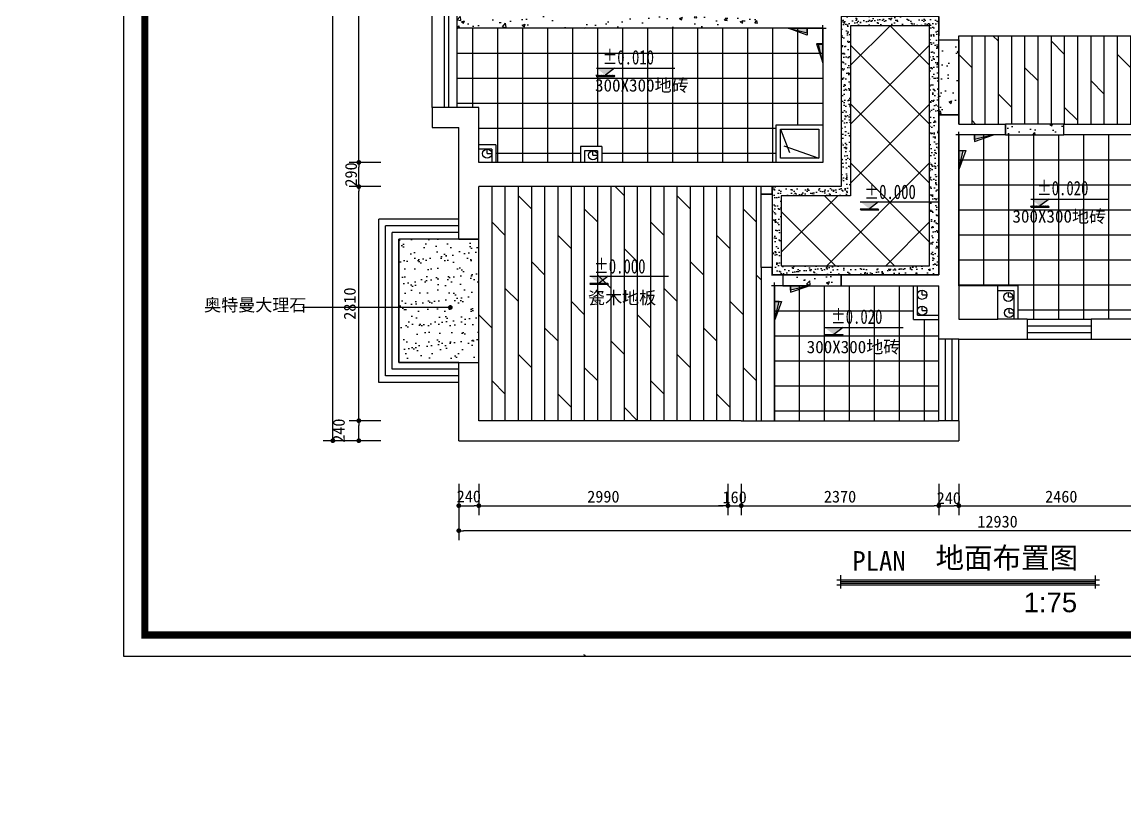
# Model space of a CAD drawing. Header units: millimetres. Extents: x -608935 to 90319, y -1318739 to -774154.
# Drawn here: x -94026 to -80791, y -819192 to -809676 of the extents above; entities that cross this region are included whole.
import ezdxf

# ---------------------------------------------------------------- set-up
doc = ezdxf.new("R2010")
doc.units = ezdxf.units.MM
doc.header["$PDMODE"] = 3
for name, color, linetype in [('2', 2, 'Continuous'), ('250', 250, 'Continuous'), ('5', 5, 'Continuous'), ('IFF_FURN', 30, 'Continuous'), ('layer 1', 7, 'Continuous'), ('xcvdg', 7, 'Continuous')]:
    doc.layers.add(name, color=color, linetype=linetype)
doc.styles.add('DIM', font='simplex.shx', dxfattribs={"width": 0.8, "bigfont": 'hztxt.shx'})
doc.styles.get("Standard").update_dxf_attribs({"font": 'simhei.ttf'})
doc.styles.add('STYLE1', font='')
doc.styles.add('平面', font='', dxfattribs={"width": 0.75, "height": 250})
doc.styles.get('STYLE1').set_extended_font_data('SimSun')
doc.styles.get('平面').set_extended_font_data('SimSun')
doc.dimstyles.new('1-50', dxfattribs={"dimscale": 50, "dimtxt": 4, "dimasz": 1, "dimexe": 1, "dimexo": 0.1, "dimgap": 0.5, "dimtad": 1, "dimdec": 0, "dimdsep": 46, "dimtxsty": 'DIM', "dimblk": 'ARCHTICK', "dimcen": 4, "dimdle": 1, "dimclrd": 3, "dimclre": 3, "dimclrt": 1, "dimadec": 0, "dimazin": 0, "dimtfac": 1, "dimtdec": 0, "dimtmove": 2, "dimatfit": 3, "dimldrblk": 'DOT', "dimfxl": 15, "dimfxlon": 1, "dimarcsym": 0})
doc.dimstyles.new('1-55', dxfattribs={"dimscale": 57, "dimtxt": 2.5, "dimasz": 1, "dimexe": 2, "dimexo": 0.625, "dimtad": 1, "dimdec": 0, "dimrnd": 5, "dimtxsty": 'Standard', "dimblk": 'DOT', "dimcen": 2.5, "dimclrd": 1, "dimclre": 1, "dimclrt": 2, "dimadec": 0, "dimazin": 0, "dimtfac": 1, "dimtdec": 0, "dimtmove": 2, "dimatfit": 3, "dimldrblk": 'DOT', "dimfxl": 1, "dimarcsym": 0})
pattern_1 = [(50, (-85155, -812840), (364.37, -31.878), [38.1, -419.1]), (355, (-85155, -812840), (-70.486, 382.113), [30.48, -335.28]), (100.451, (-85124.64, -812842.66), (293.885, 350.233), [32.38, -356.18]), (46.184, (-85155, -812738.4), (542.16, -84.085), [57.15, -628.65]), (96.636, (-85109.8, -812745.4), (474.81, 494.85), [48.57, -534.27]), (351.184, (-85155, -812738.4), (474.81, 494.85), [45.72, -502.92]), (21, (-85104.2, -812763.8), (303.23, -204.53), [38.1, -419.1]), (326, (-85104.2, -812763.8), (123.604, 368.376), [30.48, -335.28]), (71.451, (-85078.94, -812780.84), (426.833, 163.846), [32.38, -356.18]), (37.5, (-85155, -812840), (6.177, 169.11), [0, -331.216, 0, -340.36, 0, -336.55]), (7.5, (-85155, -812840), (133.639, 200.361), [0, -194.056, 0, -323.596, 0, -128.27]), (327.5, (-85268.29, -812840), (271.181, -11.4575), [0, -127, 0, -396.24, 0, -525.78]), (317.5, (-85319.1, -812840), (296.258, 50.853), [0, -165.1, 0, -263.144, 0, -373.38])]

# ---------------------------------------------------------------- blocks, each defined once
blk = doc.blocks.new('_Dot')
at = {"color": 0, "linetype": 'ByBlock', "lineweight": -2}
blk.add_line((-0.5, 0), (-1, 0), dxfattribs=at)
at = {"color": 0, "linetype": 'ByBlock', "const_width": 0.5}
blk.add_lwpolyline([(-0.25, 0, 1), (0.25, 0, 1)], format="xyb", close=True, dxfattribs=at)
blk = doc.blocks.new('*D233')
at = {"layer": '250', "color": 1, "lineweight": -2}
for p, q in [((-88785, -815216), (-88785, -815594)), ((-88545, -815216), (-88545, -815594)), ((-88728, -815480), (-88602, -815480))]:
    blk.add_line(p, q, dxfattribs=at)
at = {"layer": 'Defpoints', "color": 0}
for p in [(-88785, -815180), (-88545, -815180), (-88545, -815480)]:
    blk.add_point(p, dxfattribs=at)
at = {"layer": '250', "color": 1, "lineweight": -2, "xscale": 57, "yscale": 57, "zscale": 57, "rotation": 180}
blk.add_blockref('_Dot', (-88785, -815480), dxfattribs=at)
at = {"layer": '250', "color": 1, "lineweight": -2, "xscale": 57, "yscale": 57, "zscale": 57}
blk.add_blockref('_Dot', (-88545, -815480), dxfattribs=at)
at = {"layer": '250', "color": 2, "insert": (-88665, -815370), "char_height": 142.5, "attachment_point": 5}
blk.add_mtext('240', dxfattribs=at)
blk = doc.blocks.new('*D234')
at = {"layer": '250', "color": 1, "lineweight": -2}
for p, q in [((-88545, -815216), (-88545, -815594)), ((-85555, -815216), (-85555, -815594)), ((-88488, -815480), (-85612, -815480))]:
    blk.add_line(p, q, dxfattribs=at)
at = {"layer": 'Defpoints', "color": 0}
for p in [(-88545, -815180), (-85555, -815180), (-85555, -815480)]:
    blk.add_point(p, dxfattribs=at)
at = {"layer": '250', "color": 1, "lineweight": -2, "xscale": 57, "yscale": 57, "zscale": 57, "rotation": 180}
blk.add_blockref('_Dot', (-88545, -815480), dxfattribs=at)
at = {"layer": '250', "color": 1, "lineweight": -2, "xscale": 57, "yscale": 57, "zscale": 57}
blk.add_blockref('_Dot', (-85555, -815480), dxfattribs=at)
at = {"layer": '250', "color": 2, "insert": (-87050, -815372), "char_height": 142.5, "attachment_point": 5}
blk.add_mtext('2990', dxfattribs=at)
blk = doc.blocks.new('*D235')
at = {"layer": '250', "color": 1, "lineweight": -2}
for p, q in [((-85555, -815216), (-85555, -815594)), ((-85395, -815216), (-85395, -815594)), ((-85612, -815480), (-85669, -815480)), ((-85555, -815480), (-85395, -815480)), ((-85338, -815480), (-85281, -815480))]:
    blk.add_line(p, q, dxfattribs=at)
at = {"layer": 'Defpoints', "color": 0}
for p in [(-85555, -815180), (-85395, -815180), (-85395, -815480)]:
    blk.add_point(p, dxfattribs=at)
at = {"layer": '250', "color": 1, "lineweight": -2, "xscale": 57, "yscale": 57, "zscale": 57}
blk.add_blockref('_Dot', (-85555, -815480), dxfattribs=at)
at = {"layer": '250', "color": 1, "lineweight": -2, "xscale": 57, "yscale": 57, "zscale": 57, "rotation": 180}
blk.add_blockref('_Dot', (-85395, -815480), dxfattribs=at)
at = {"layer": '250', "color": 2, "insert": (-85475, -815380), "char_height": 142.5, "attachment_point": 5}
blk.add_mtext('160', dxfattribs=at)
blk = doc.blocks.new('*D236')
at = {"layer": '250', "color": 1, "lineweight": -2}
for p, q in [((-85395, -815216), (-85395, -815594)), ((-83025, -815216), (-83025, -815594)), ((-85338, -815480), (-83082, -815480))]:
    blk.add_line(p, q, dxfattribs=at)
at = {"layer": 'Defpoints', "color": 0}
for p in [(-85395, -815180), (-83025, -815180), (-83025, -815480)]:
    blk.add_point(p, dxfattribs=at)
at = {"layer": '250', "color": 1, "lineweight": -2, "xscale": 57, "yscale": 57, "zscale": 57, "rotation": 180}
blk.add_blockref('_Dot', (-85395, -815480), dxfattribs=at)
at = {"layer": '250', "color": 1, "lineweight": -2, "xscale": 57, "yscale": 57, "zscale": 57}
blk.add_blockref('_Dot', (-83025, -815480), dxfattribs=at)
at = {"layer": '250', "color": 2, "insert": (-84210, -815372), "char_height": 142.5, "attachment_point": 5}
blk.add_mtext('2370', dxfattribs=at)
blk = doc.blocks.new('*D237')
at = {"layer": '250', "color": 1, "lineweight": -2}
for p, q in [((-83025, -815216), (-83025, -815594)), ((-82785, -815216), (-82785, -815594)), ((-82968, -815480), (-82842, -815480))]:
    blk.add_line(p, q, dxfattribs=at)
at = {"layer": 'Defpoints', "color": 0}
for p in [(-83025, -815180), (-82785, -815180), (-82785, -815480)]:
    blk.add_point(p, dxfattribs=at)
at = {"layer": '250', "color": 1, "lineweight": -2, "xscale": 57, "yscale": 57, "zscale": 57, "rotation": 180}
blk.add_blockref('_Dot', (-83025, -815480), dxfattribs=at)
at = {"layer": '250', "color": 1, "lineweight": -2, "xscale": 57, "yscale": 57, "zscale": 57}
blk.add_blockref('_Dot', (-82785, -815480), dxfattribs=at)
at = {"layer": '250', "color": 2, "insert": (-82905, -815390), "char_height": 142.5, "attachment_point": 5}
blk.add_mtext('240', dxfattribs=at)
blk = doc.blocks.new('*D238')
at = {"layer": '250', "color": 1, "lineweight": -2}
for p, q in [((-82785, -815216), (-82785, -815594)), ((-80325, -815216), (-80325, -815594)), ((-82728, -815480), (-80382, -815480))]:
    blk.add_line(p, q, dxfattribs=at)
at = {"layer": 'Defpoints', "color": 0}
for p in [(-82785, -815180), (-80325, -815180), (-80325, -815480)]:
    blk.add_point(p, dxfattribs=at)
at = {"layer": '250', "color": 1, "lineweight": -2, "xscale": 57, "yscale": 57, "zscale": 57, "rotation": 180}
blk.add_blockref('_Dot', (-82785, -815480), dxfattribs=at)
at = {"layer": '250', "color": 1, "lineweight": -2, "xscale": 57, "yscale": 57, "zscale": 57}
blk.add_blockref('_Dot', (-80325, -815480), dxfattribs=at)
at = {"layer": '250', "color": 2, "insert": (-81555, -815372), "char_height": 142.5, "attachment_point": 5}
blk.add_mtext('2460', dxfattribs=at)
blk = doc.blocks.new('*D242')
at = {"layer": '250', "color": 1, "lineweight": -2}
for p, q in [((-88785, -815251), (-88785, -815894)), ((-75855, -815251), (-75855, -815894)), ((-75912, -815780), (-88728, -815780))]:
    blk.add_line(p, q, dxfattribs=at)
at = {"layer": 'Defpoints', "color": 0}
for p in [(-88785, -815216), (-75855, -815216), (-88785, -815780)]:
    blk.add_point(p, dxfattribs=at)
at = {"layer": '250', "color": 1, "lineweight": -2, "xscale": 57, "yscale": 57, "zscale": 57, "rotation": 180}
blk.add_blockref('_Dot', (-88785, -815780), dxfattribs=at)
at = {"layer": '250', "color": 1, "lineweight": -2, "xscale": 57, "yscale": 57, "zscale": 57}
blk.add_blockref('_Dot', (-75855, -815780), dxfattribs=at)
at = {"layer": '250', "color": 2, "insert": (-82320, -815672), "char_height": 142.5, "attachment_point": 5}
blk.add_mtext('12930', dxfattribs=at)
blk = doc.blocks.new('*D243')
at = {"layer": '250', "color": 1, "lineweight": -2}
for p, q in [((-89721, -814460), (-90099, -814460)), ((-89985, -814643), (-89985, -814517)), ((-89721, -814700), (-90099, -814700))]:
    blk.add_line(p, q, dxfattribs=at)
at = {"layer": 'Defpoints', "color": 0}
for p in [(-89985, -814460), (-89685, -814460), (-89685, -814700)]:
    blk.add_point(p, dxfattribs=at)
at = {"layer": '250', "color": 1, "lineweight": -2, "xscale": 57, "yscale": 57, "zscale": 57}
for p, rotation in [((-89985, -814460), 90), ((-89985, -814700), 270)]:
    blk.add_blockref('_Dot', p, dxfattribs=dict(at, rotation=rotation))
at = {"layer": '250', "color": 2, "insert": (-90224, -814580), "char_height": 142.5, "attachment_point": 5, "rotation": 90}
blk.add_mtext('240', dxfattribs=at)
blk = doc.blocks.new('*D244')
at = {"layer": '250', "color": 1, "lineweight": -2}
for p, q in [((-89721, -811650), (-90099, -811650)), ((-89985, -814403), (-89985, -811707)), ((-89721, -814460), (-90099, -814460))]:
    blk.add_line(p, q, dxfattribs=at)
at = {"layer": 'Defpoints', "color": 0}
for p in [(-89985, -811650), (-89685, -811650), (-89685, -814460)]:
    blk.add_point(p, dxfattribs=at)
at = {"layer": '250', "color": 1, "lineweight": -2, "xscale": 57, "yscale": 57, "zscale": 57}
for p, rotation in [((-89985, -811650), 90), ((-89985, -814460), 270)]:
    blk.add_blockref('_Dot', p, dxfattribs=dict(at, rotation=rotation))
at = {"layer": '250', "color": 2, "insert": (-90093, -813055), "char_height": 142.5, "attachment_point": 5, "rotation": 90}
blk.add_mtext('2810', dxfattribs=at)
blk = doc.blocks.new('*D245')
at = {"layer": '250', "color": 1, "lineweight": -2}
for p, q in [((-89721, -811360), (-90099, -811360)), ((-89985, -811593), (-89985, -811417)), ((-89721, -811650), (-90099, -811650))]:
    blk.add_line(p, q, dxfattribs=at)
at = {"layer": 'Defpoints', "color": 0}
for p in [(-89985, -811360), (-89685, -811360), (-89685, -811650)]:
    blk.add_point(p, dxfattribs=at)
at = {"layer": '250', "color": 1, "lineweight": -2, "xscale": 57, "yscale": 57, "zscale": 57}
for p, rotation in [((-89985, -811360), 90), ((-89985, -811650), 270)]:
    blk.add_blockref('_Dot', p, dxfattribs=dict(at, rotation=rotation))
at = {"layer": '250', "color": 2, "insert": (-90078, -811505), "char_height": 142.5, "attachment_point": 5, "rotation": 90}
blk.add_mtext('290', dxfattribs=at)
blk = doc.blocks.new('*D246')
at = {"layer": '250', "color": 1, "lineweight": -2}
for p, q in [((-89721, -807070), (-90099, -807070)), ((-89985, -811303), (-89985, -807127)), ((-89721, -811360), (-90099, -811360))]:
    blk.add_line(p, q, dxfattribs=at)
at = {"layer": 'Defpoints', "color": 0}
for p in [(-89985, -807070), (-89685, -807070), (-89685, -811360)]:
    blk.add_point(p, dxfattribs=at)
at = {"layer": '250', "color": 1, "lineweight": -2, "xscale": 57, "yscale": 57, "zscale": 57}
for p, rotation in [((-89985, -807070), 90), ((-89985, -811360), 270)]:
    blk.add_blockref('_Dot', p, dxfattribs=dict(at, rotation=rotation))
at = {"layer": '250', "color": 2, "insert": (-90093, -809215), "char_height": 142.5, "attachment_point": 5, "rotation": 90}
blk.add_mtext('4290', dxfattribs=at)
blk = doc.blocks.new('*D251')
at = {"layer": '250', "color": 1, "lineweight": -2}
for p, q in [((-89721, -802410), (-90411, -802410)), ((-90297, -814643), (-90297, -802467)), ((-89721, -814700), (-90411, -814700))]:
    blk.add_line(p, q, dxfattribs=at)
at = {"layer": 'Defpoints', "color": 0}
for p in [(-90297, -802410), (-89685, -802410), (-89685, -814700)]:
    blk.add_point(p, dxfattribs=at)
at = {"layer": '250', "color": 1, "lineweight": -2, "xscale": 57, "yscale": 57, "zscale": 57}
for p, rotation in [((-90297, -802410), 90), ((-90297, -814700), 270)]:
    blk.add_blockref('_Dot', p, dxfattribs=dict(at, rotation=rotation))
at = {"layer": '250', "color": 2, "insert": (-90404, -808555), "char_height": 142.5, "attachment_point": 5, "rotation": 90}
blk.add_mtext('12290', dxfattribs=at)
blk = doc.blocks.new('A$C54AD448D')
blk.add_lwpolyline([(-240, 15583), (-22136, 15583), (-22136, 240), (-240, 240)], close=True)
at = {"layer": 'IFF_FURN'}
blk.add_lwpolyline([(0, 15823), (-22376, 15823), (-22376, 0), (0, 0)], close=True, dxfattribs=at)
at = {"layer": 'IFF_FURN', "color": 8, "const_width": 79.9}
blk.add_lwpolyline([(-22136, 15583), (-22136, 240), (-240, 240), (-240, 15583), (-22136, 15583)], dxfattribs=at)
blk = doc.blocks.new('54ewq')
blk.add_hatch(color=1).paths.add_polyline_path([(75200, -272756), (75017, -272756), (75108, -272825)])
h = blk.add_hatch()
h.set_pattern_fill('SACNCR', color=1, scale=1.92, angle=180.0122, style=0)
h.set_pattern_definition([(45.01224, (-58699.985, -326776.9863), (-3.23358277, 3.23220149), []), (45.01224, (-58696.752, -326776.9856), (-3.23358277, 3.23220149), [0, -4.572])])
h.paths.add_polyline_path([(75109, -272825), (75108, -272825), (75108, -272825), (75017, -272825), (75017, -272838), (75201, -272838), (75201, -272825)])
at = {"color": 1}
for p, q in [((75017, -272756), (75802, -272756)), ((75200, -272756), (75108, -272825))]:
    blk.add_line(p, q, dxfattribs=at)
blk = doc.blocks.new('DETRFDS')
blk.add_hatch(color=1).paths.add_polyline_path([(440892, -361971), (440892, -361921), (440683, -361971)])
at = {"color": 1}
for p, q in [((440683, -361971), (440892, -361921)), ((440892, -361921), (440892, -361971)), ((440683, -361971), (441101, -361971))]:
    blk.add_line(p, q, dxfattribs=at)
blk = doc.blocks.new('OIUYRW')
at = {"xscale": -1, "rotation": 90}
blk.add_blockref('DETRFDS', (79096, 79096), dxfattribs=at)
blk.add_blockref('DETRFDS', (0, 0))
blk = doc.blocks.new('rf')
at = {"layer": '250', "color": 1}
for p, q in [((-64294, -717022), (-64294, -717100)), ((-64294, -717100), (-64067, -717022)), ((-64483, -717211), (-64400, -717211)), ((-64400, -717211), (-64483, -717438))]:
    blk.add_line(p, q, dxfattribs=at)
at = {"xscale": -1.083456000036676, "yscale": 1.083456000036676, "zscale": 1.083456, "rotation": 270}
blk.add_blockref('OIUYRW', (327697, -1194899), dxfattribs=at)
blk = doc.blocks.new('_ArchTick')
at = {"color": 0, "linetype": 'ByBlock', "const_width": 0.15}
blk.add_lwpolyline([(-0.5, -0.5), (0.5, 0.5)], dxfattribs=at)
blk = doc.blocks.new('*D704')
at = {"layer": '250', "color": 3, "lineweight": -2}
for p, q in [((-79915, -775715), (-79915, -774915)), ((-79675, -775715), (-79675, -774915)), ((-79965, -774965), (-79625, -774965)), ((-112033, -810755), (-112033, -810350)), ((-109378, -810755), (-109378, -810350)), ((-112083, -810400), (-109328, -810400)), ((19170, -838840), (19170, -829555)), ((18420, -829605), (19220, -829605)), ((18420, -838790), (19220, -838790))]:
    blk.add_line(p, q, dxfattribs=at)
at = {"layer": 'Defpoints', "color": 0}
for p in [(-79675, -774965), (-79915, -783895), (-79675, -783895), (-109378, -810400), (-112033, -810760), (-109378, -810760), (17850, -829605), (19170, -829605), (17850, -838790)]:
    blk.add_point(p, dxfattribs=at)
at = {"layer": '250', "color": 3, "lineweight": -2, "xscale": 50, "yscale": 50, "zscale": 50}
for p, rotation in [((-79915, -774965), 180), ((-112033, -810400), 180), ((19170, -829605), 90), ((19170, -838790), 270)]:
    blk.add_blockref('_ArchTick', p, dxfattribs=dict(at, rotation=rotation))
for p in [(-79675, -774965), (-109378, -810400)]:
    blk.add_blockref('_ArchTick', p, dxfattribs=at)
at = {"layer": '250', "color": 1, "char_height": 200, "attachment_point": 5, "style": 'DIM'}
for s, insert in [('240', (-79795, -774778)), ('2655', (-110705, -810275))]:
    blk.add_mtext(s, dxfattribs=dict(at, insert=insert))
at = {"layer": '250', "color": 1, "insert": (19045, -834198), "char_height": 200, "attachment_point": 5, "rotation": 90, "style": 'DIM'}
blk.add_mtext('9185', dxfattribs=at)

msp = doc.modelspace()

# ---------------------------------------------------------------- hatches: boundary and pattern name
at = {"layer": '250'}
h = msp.add_hatch(dxfattribs=at)
h.set_pattern_fill('AR-CONC', color=251, scale=2, style=0, double=1)
h.set_pattern_definition([(50, (-88805, -809750), (364.37, -31.878), [38.1, -419.1]), (355, (-88805, -809750), (-70.486, 382.113), [30.48, -335.28]), (100.451, (-88774.64, -809752.66), (293.885, 350.233), [32.38, -356.18]), (46.184, (-88805, -809648.4), (542.16, -84.085), [57.15, -628.65]), (96.636, (-88759.8, -809655.4), (474.81, 494.85), [48.57, -534.27]), (351.184, (-88805, -809648.4), (474.81, 494.85), [45.72, -502.92]), (21, (-88754.2, -809673.8), (303.23, -204.53), [38.1, -419.1]), (326, (-88754.2, -809673.8), (123.604, 368.376), [30.48, -335.28]), (71.451, (-88728.94, -809690.84), (426.833, 163.846), [32.38, -356.18]), (37.5, (-88805, -809750), (6.177, 169.11), [0, -331.216, 0, -340.36, 0, -336.55]), (7.5, (-88805, -809750), (133.639, 200.361), [0, -194.056, 0, -323.596, 0, -128.27]), (327.5, (-88918.29, -809750), (271.181, -11.4575), [0, -127, 0, -396.24, 0, -525.78]), (317.5, (-88969.1, -809750), (296.258, 50.853), [0, -165.1, 0, -263.144, 0, -373.38])])
h.paths.add_polyline_path([(-85155, -809750), (-85155, -809610), (-88805, -809610), (-88805, -809750)])
h = msp.add_hatch(dxfattribs=at)
h.set_pattern_fill('AR-SAND', color=251, scale=2, style=0, double=1)
h.set_pattern_definition([(37.5, (-85025.004, -812710), (-3.2, 97.8826), [0, -77.216, 0, -86.36, 0, -82.55]), (7.5, (-85025, -812710), (89.9047, 143.365), [0, -41.656, 0, -69.596, 0, -26.67]), (327.5, (-85087.49, -812710), (158.1985, 0.2874), [0, -25.4, 0, -91.44, 0, -119.38]), (317.5, (-85087.49, -812710), (152.7113, 44.586), [0, -12.7, 0, -59.944, 0, -68.58])])
h.paths.add_polyline_path([(-83025, -809890), (-83025, -809840), (-83025, -809610), (-84195, -809610), (-84195, -811650), (-85025, -811650), (-85025, -811740), (-85025, -812620), (-85025, -812710), (-84895, -812710), (-84195, -812710), (-83025, -812710), (-83025, -810790)])
h.paths.add_polyline_path([(-83135, -809890), (-83135, -809840), (-83135, -809720), (-84085, -809720), (-84085, -811760), (-84915, -811760), (-84915, -812600), (-84895, -812600), (-84195, -812600), (-83135, -812600), (-83135, -810790)], flags=16)
h = msp.add_hatch(dxfattribs=at)
h.set_pattern_fill('_USER', color=251, scale=500, angle=45, style=0, double=1, pattern_type=0)
h.set_pattern_definition([(45, (-83610, -809720), (-353.55, 353.55), []), (135, (-83610, -809720), (-353.55, -353.55), [])])
h.paths.add_polyline_path([(-83135, -809890), (-83135, -809840), (-83135, -809720), (-84085, -809720), (-84085, -811760), (-84915, -811760), (-84915, -812600), (-84895, -812600), (-84195, -812600), (-83135, -812600), (-83135, -810790)])
h = msp.add_hatch(dxfattribs=at)
h.set_pattern_fill('_USER', color=251, scale=300, style=0, double=1, pattern_type=0)
h.set_pattern_definition([(0, (-84415, -809750), (0, 300), []), (90, (-84415, -809750), (-300, 2e-14), [])])
h.paths.add_polyline_path([(-88805, -809750), (-88805, -810700), (-88545, -810700), (-88545, -811150), (-88340, -811150), (-88340, -811360), (-87515, -811360), (-87325, -811360), (-87325, -811170), (-87070, -811170), (-87070, -811360), (-84975, -811360), (-84975, -810910), (-84415, -810910), (-84415, -809750), (-85155, -809750)])
h = msp.add_hatch(dxfattribs=at)
h.set_pattern_fill('DOLMIT', color=251, scale=25, angle=90, style=0, double=1)
h.set_pattern_definition([(90, (-82785, -813240), (-158.75, 1e-14), []), (135, (-82785, -813240), (-317.5, -317.5), [224.506, -449.012])])
h.paths.add_polyline_path([(-82785, -809840), (-82785, -809890), (-82785, -810790), (-82785, -810900), (-82225, -810900), (-81525, -810900), (-81005, -810900), (-80185, -810900), (-80185, -813240), (-76345, -813240), (-76345, -812240), (-76345, -810810), (-76345, -809840)])
h = msp.add_hatch(dxfattribs=at)
h.set_pattern_fill('AR-CONC', color=251, scale=2, style=0, double=1)
h.set_pattern_definition(pattern_1)
h.paths.add_polyline_path([(-82785, -809890), (-83025, -809890), (-83025, -810790), (-82785, -810790)])
h = msp.add_hatch(dxfattribs=at)
h.set_pattern_fill('AR-CONC', color=251, scale=2, style=0, double=1)
h.set_pattern_definition([(50, (-77655, -808770), (364.37, -31.878), [38.1, -419.1]), (355, (-77655, -808770), (-70.486, 382.113), [30.48, -335.28]), (100.451, (-77624.64, -808772.66), (293.885, 350.233), [32.38, -356.18]), (46.184, (-77655, -808668.4), (542.16, -84.085), [57.15, -628.65]), (96.636, (-77609.8, -808675.4), (474.81, 494.85), [48.57, -534.27]), (351.184, (-77655, -808668.4), (474.81, 494.85), [45.72, -502.92]), (21, (-77604.2, -808693.8), (303.23, -204.531), [38.1, -419.1]), (326, (-77604.2, -808693.8), (123.604, 368.376), [30.48, -335.28]), (71.4514, (-77578.94, -808710.84), (426.833, 163.846), [32.38, -356.18]), (37.5, (-77655, -808770), (6.1772, 169.11), [0, -331.216, 0, -340.36, 0, -336.55]), (7.5, (-77655, -808770), (133.6393, 200.361), [0, -194.056, 0, -323.596, 0, -128.27]), (327.5, (-77768.29, -808770), (271.1812, -11.4575), [0, -127, 0, -396.24, 0, -525.78]), (317.5, (-77819.1, -808770), (296.258, 50.853), [0, -165.1, 0, -263.144, 0, -373.38])])
h.paths.add_polyline_path([(-81525, -810900), (-82225, -810900), (-82225, -811030), (-81525, -811030)])
h = msp.add_hatch(dxfattribs=at)
h.set_pattern_fill('_USER', color=251, scale=300, style=0, double=1, pattern_type=0)
h.set_pattern_definition([(0, (-82785, -811030), (0, 300), []), (90, (-82785, -811030), (-300, 2e-14), [])])
h.paths.add_polyline_path([(-81525, -811030), (-82225, -811030), (-82785, -811030), (-82785, -812840), (-82315, -812840), (-82075, -812840), (-82075, -813240), (-81965, -813240), (-81195, -813240), (-80325, -813240), (-80325, -811030)])
h = msp.add_hatch(dxfattribs=at)
h.set_pattern_fill('DOLMIT', color=251, scale=25, angle=90, style=0, double=1)
h.set_pattern_definition([(90, (-88545, -814460), (-158.75, 1e-14), []), (135, (-88545, -814460), (-317.5, -317.5), [224.506, -449.01])])
h.paths.add_polyline_path([(-88545, -811650), (-88545, -812280), (-88545, -813760), (-88545, -814460), (-85395, -814460), (-85155, -814460), (-85155, -812620), (-85155, -811740), (-85155, -811650)])
h = msp.add_hatch(dxfattribs=at)
h.set_pattern_fill('AR-SAND', color=251, scale=4, style=0)
h.set_pattern_definition([(37.5, (-89025, -813020), (-6.4, 195.765), [0, -154.432, 0, -172.72, 0, -165.1]), (7.5, (-89025, -813020), (179.81, 286.73), [0, -83.312, 0, -139.192, 0, -53.34]), (327.5, (-89149.97, -813020), (316.397, 0.575), [0, -50.8, 0, -182.88, 0, -238.76]), (317.5, (-89149.97, -813020), (305.42, 89.17), [0, -25.4, 0, -119.888, 0, -137.16])])
h.paths.add_polyline_path([(-88545, -812280), (-88785, -812280), (-89505, -812280), (-89505, -813760), (-88785, -813760), (-88545, -813760)])
h = msp.add_hatch(dxfattribs=at)
h.set_pattern_fill('AR-CONC', color=251, scale=2, style=0, double=1)
h.set_pattern_definition(pattern_1)
h.paths.add_polyline_path([(-84195, -812710), (-84895, -812710), (-84895, -812840), (-84195, -812840)])
h = msp.add_hatch(dxfattribs=at)
h.set_pattern_fill('_USER', color=251, scale=300, style=0, double=1, pattern_type=0)
h.set_pattern_definition([(0, (-84995, -812840), (0, 300), []), (90, (-84995, -812840), (-300, 2e-14), [])])
h.paths.add_polyline_path([(-83330.1, -813243.7), (-83330.1, -812840), (-84195, -812840), (-84895, -812840), (-84995, -812840), (-84995, -814460), (-83025, -814460), (-83025, -813480), (-83025, -813243.7)])

# ---------------------------------------------------------------- linework, layer by layer
at = {"layer": '250', "color": 1}
for p, q in [((-89105, -810700), (-89105, -808280)), ((-88805, -810700), (-88805, -808280)), ((-82225, -811030), (-82225, -810900)), ((-81525, -811030), (-81525, -810900)), ((-88785, -812040), (-89745, -812040)), ((-89745, -814000), (-89745, -812040)), ((-88785, -812280), (-89505, -812280)), ((-89505, -813760), (-89505, -812280)), ((-81965, -813240), (-81195, -813240)), ((-81310, -813240), (-81300, -813240)), ((-83025, -814460), (-83025, -813480)), ((-82785, -814460), (-82785, -813480)), ((-81965, -813480), (-81195, -813480)), ((-88785, -813760), (-89505, -813760)), ((-88785, -814000), (-89745, -814000))]:
    msp.add_line(p, q, dxfattribs=at)
at = {"layer": '250', "color": 2}
for p, q in [((-88955, -810690), (-88955, -808280)), ((-88905, -810690), (-88905, -808280)), ((-84415, -809750), (-88805, -809750)), ((-88785, -812120), (-89665, -812120)), ((-89665, -813920), (-89665, -812120)), ((-88785, -812200), (-89585, -812200)), ((-89585, -813840), (-89585, -812200)), ((-81965, -813320), (-81195, -813320)), ((-81965, -813400), (-81195, -813400)), ((-82945, -814460), (-82945, -813480)), ((-82865, -814460), (-82865, -813480)), ((-88785, -813920), (-89665, -813920)), ((-88785, -813840), (-89585, -813840))]:
    msp.add_line(p, q, dxfattribs=at)
at = {"layer": '250', "color": 0}
for p, q in [((-84195, -809610), (-84195, -811650)), ((-83025, -809610), (-83025, -809840)), ((-84415, -809750), (-84415, -811360)), ((-83025, -809890), (-83025, -809840)), ((-82785, -809840), (-76345, -809840)), ((-82785, -809890), (-82785, -809840)), ((-83025, -809890), (-82785, -809890)), ((-88905, -810700), (-89105, -810700)), ((-89105, -810700), (-89105, -810940)), ((-88545, -810700), (-88905, -810700)), ((-88545, -811360), (-88545, -810700)), ((-84975, -811360), (-84975, -810910)), ((-84975, -810910), (-84415, -810910)), ((-83025, -810790), (-82785, -810790)), ((-83025, -810790), (-83025, -812710)), ((-82785, -810790), (-82785, -810900)), ((-82785, -810900), (-82225, -810900)), ((-81525, -810900), (-81005, -810900)), ((-81005, -810900), (-80185, -810900)), ((-89105, -810940), (-88785, -810940)), ((-88785, -812280), (-88785, -810940)), ((-84925, -810960), (-84815.4, -811240.1)), ((-82785, -811030), (-82785, -813240)), ((-82225, -811030), (-82785, -811030)), ((-82285, -811030), (-82785, -811030)), ((-80325, -811030), (-81525, -811030)), ((-88340, -811150), (-88545, -811150)), ((-88340, -811150), (-88340, -811360)), ((-87325, -811170), (-87325, -811360)), ((-87070, -811170), (-87325, -811170)), ((-87070, -811170), (-87070, -811360)), ((-84885, -811160), (-84465, -811310)), ((-88390, -811200), (-88545, -811200)), ((-88445, -811255), (-88445, -811200)), ((-88445, -811255), (-88390, -811255)), ((-88390, -811200), (-88390, -811360)), ((-87275, -811220), (-87275, -811360)), ((-87120, -811220), (-87275, -811220)), ((-87175, -811275), (-87175, -811220)), ((-87175, -811275), (-87120, -811275)), ((-87120, -811220), (-87120, -811360)), ((-87515, -811360), (-88545, -811360)), ((-84415, -811360), (-87515, -811360)), ((-85155, -811650), (-88545, -811650)), ((-88545, -812280), (-88545, -811650)), ((-85155, -811740), (-85155, -811650)), ((-84195, -811650), (-85155, -811650)), ((-85025, -811650), (-85025, -811650)), ((-85025, -811740), (-85025, -811650)), ((-85025, -811740), (-85155, -811740)), ((-88785, -812280), (-88545, -812280)), ((-85025, -812620), (-85155, -812620)), ((-85155, -812620), (-85155, -814460)), ((-85025, -812710), (-85025, -812620)), ((-84895, -812710), (-85025, -812710)), ((-84895, -812710), (-84895, -812840)), ((-83025, -812710), (-84195, -812710)), ((-84195, -812710), (-84195, -812840)), ((-84895, -812840), (-84995, -812840)), ((-84995, -812840), (-84995, -814460)), ((-84195, -812840), (-83025, -812840)), ((-83330.1, -813243.7), (-83330.1, -812840)), ((-83280.1, -813193.7), (-83280.1, -812840)), ((-83225.1, -812948.7), (-83225.1, -812893.7)), ((-83025, -813480), (-83025, -812840)), ((-82315, -812840), (-82785, -812840)), ((-82315, -813240), (-82315, -812840)), ((-82075, -812840), (-82315, -812840)), ((-82125, -812900), (-82315, -812900)), ((-82125, -812900), (-82125, -813240)), ((-82075, -812840), (-82075, -813240)), ((-83225.1, -812948.7), (-83170.1, -812948.7)), ((-82190, -812975), (-82190, -812920)), ((-82190, -812975), (-82135, -812975)), ((-83225.1, -813138.7), (-83225.1, -813083.7)), ((-83225.1, -813138.7), (-83170.1, -813138.7)), ((-82180, -813165), (-82180, -813110)), ((-82180, -813165), (-82125, -813165)), ((-83330.1, -813243.7), (-83025, -813243.7)), ((-83280.1, -813193.7), (-83025, -813193.7)), ((-82785, -813240), (-82315, -813240)), ((-81965, -813240), (-82315, -813240)), ((-81965, -813240), (-81965, -813480)), ((-76345, -813240), (-81195, -813240)), ((-81195, -813240), (-81195, -813480)), ((-82785, -813480), (-83025, -813480)), ((-82785, -813480), (-81965, -813480)), ((-81195, -813480), (-75855, -813480)), ((-88785, -814700), (-88785, -813760)), ((-88785, -813760), (-88545, -813760)), ((-88545, -814460), (-88545, -813760)), ((-85395, -814460), (-88545, -814460)), ((-85395, -814460), (-83025, -814460)), ((-82785, -814460), (-83025, -814460)), ((-82785, -814460), (-82785, -814700)), ((-88785, -814700), (-82785, -814700))]:
    msp.add_line(p, q, dxfattribs=at)
at = {"layer": '250', "color": 251}
msp.add_line((-88545, -813760), (-88545, -812280), dxfattribs=at)
at = {"layer": '250', "color": 2}
msp.add_lwpolyline([(-83025, -809890), (-83025, -809840), (-83025, -809610), (-84195, -809610), (-84195, -811650), (-85025, -811650), (-85025, -811740), (-85025, -812620), (-85025, -812710), (-84895, -812710), (-84195, -812710), (-83025, -812710), (-83025, -810790)], close=True, dxfattribs=at)
at = {"layer": '250', "color": 251}
for points in [[(-83135, -809890), (-83135, -809840), (-83135, -809720), (-84085, -809720), (-84085, -811760), (-84915, -811760), (-84915, -812600), (-84895, -812600), (-84195, -812600), (-83135, -812600), (-83135, -810790)], [(-83025, -809890), (-82785, -809890), (-82785, -810790), (-83025, -810790)], [(-82225, -811030), (-81525, -811030), (-81525, -810900), (-82225, -810900)], [(-85025, -812620), (-85155, -812620), (-85155, -811740), (-85025, -811740)], [(-88545, -812280), (-88785, -812280), (-89505, -812280), (-89505, -813760), (-88785, -813760), (-88545, -813760)], [(-84195, -812710), (-84895, -812710), (-84895, -812840), (-84195, -812840)]]:
    msp.add_lwpolyline(points, close=True, dxfattribs=at)
at = {"layer": '250', "color": 0}
for points in [[(-84975, -811360), (-84975, -810910), (-84415, -810910), (-84415, -811360)], [(-84925, -811310), (-84925, -810960), (-84465, -810960), (-84465, -811310)]]:
    msp.add_lwpolyline(points, close=True, dxfattribs=at)
for centre in [(-88445, -811255), (-87175, -811275), (-83225.1, -812948.7), (-82190, -812975), (-83225.1, -813138.7), (-82180, -813165)]:
    msp.add_circle(centre, 55, dxfattribs=at)
at = {"layer": '5', "color": 44}
for p, q in [((-84198.6, -816472.8), (-84198.6, -816315.7)), ((-81145.9, -816474.3), (-81145.9, -816317.1)), ((-81096.8, -816374.6), (-84247.7, -816374.6)), ((-81096.8, -816433.5), (-84247.7, -816433.5)), ((-81145.9, -816394.2), (-84198.6, -816394.2)), ((-81145.9, -816413.9), (-84198.6, -816413.9))]:
    msp.add_line(p, q, dxfattribs=at)
at = {"layer": 'xcvdg', "color": 1, "ltscale": 100}
msp.add_arc((-87283.3, -817291.9), 20, 0, 90, dxfattribs=at)

# ---------------------------------------------------------------- block references
at = {"color": 7, "linetype": 'ByBlock', "xscale": 1.061146067193476, "yscale": 1.06114606722258, "zscale": 1.061146067202521}
msp.add_blockref('A$C54AD448D', (-69063.7, -817287), dxfattribs=at)
at = {"xscale": 1.199999999982538, "yscale": 1.199999999953434, "zscale": 1.199999999999999}
for p in [(-177154.9, -482922.1), (-173987.6, -484525.7), (-171942.1, -484492.6), (-177231.8, -485419.3), (-174414, -486035.3)]:
    msp.add_blockref('54ewq', p, dxfattribs=at)
at = {"layer": '250', "color": 1, "rotation": 270}
msp.add_blockref('rf', (632607.1, -874232.8), dxfattribs=at)
at = {"layer": '250', "color": 1}
for p in [(-18302.2, -94007.9), (-20512.2, -95817.9)]:
    msp.add_blockref('rf', p, dxfattribs=at)

# ---------------------------------------------------------------- texts
at = {"color": 250, "char_height": 172.8, "width": 3761.742, "attachment_point": 1, "style": '平面'}
for s, insert in [('{\\fSimHei|b0|i0|c134|p2;\\C1;%%P0.010}', (-87059.5, -810011.7)), ('{\\fSimHei|b0|i0|c134|p2;\\C1;%%P0.020}', (-81846.7, -811582.2)), ('{\\fSimHei|b0|i0|c134|p2;\\C1;%%P0.000}', (-83917.4, -811626.5)), ('{\\fSimHei|b0|i0|c134|p2;\\C1;%%P0.000}', (-87161.6, -812520.1)), ('{\\fSimHei|b0|i0|c134|p2;\\C1;%%P0.020}', (-84318.6, -813124.8))]:
    msp.add_mtext(s, dxfattribs=dict(at, insert=insert))
at = {"layer": '2', "color": 44, "insert": (-84063.2, -816025.2), "char_height": 235.71, "attachment_point": 1}
msp.add_mtext('{\\fSimSun|b0|i0|c134|p2;PLAN}', dxfattribs=at)
at = {"layer": '5', "color": 44, "attachment_point": 3}
for s, insert, char_height in [('{\\fSimSun|b0|i0|c134|p2;地面布置图}', (-81353.3, -815980.6), 250.664), ('{\\fArial|b0|i0|c0|p32;1:75}', (-81364.8, -816523.3), 235.71)]:
    msp.add_mtext(s, dxfattribs=dict(at, insert=insert, char_height=char_height))
at = {"layer": 'layer 1', "color": 44, "lineweight": 5, "char_height": 150, "width": 4338.102, "attachment_point": 1, "style": 'STYLE1'}
for s, insert in [('{\\C7;300X300地砖}', (-87150, -810360)), ('{\\C7;300X300地砖}', (-82141, -811933)), ('{\\C7;瓷木地板}', (-87234.7, -812910)), ('{\\C7;奥特曼大理石}', (-91841.3, -812996.2)), ('{\\C7;300X300地砖}', (-84610, -813500))]:
    msp.add_mtext(s, dxfattribs=dict(at, insert=insert))

# ---------------------------------------------------------------- dimensions: what is measured, and where the dimension line sits
at = {"layer": '250', "color": 0}
for base, p1, p2, angle, dimstyle, picture, middle in [((19170, -829605), (17850, -838790), (17850, -829605), 90, '1-50', '*D704', (19045, -834197.5)), ((-90296.5, -802410), (-89685, -814700), (-89685, -802410), 90, '1-55', '*D251', (-90404.2, -808555)), ((-89985, -807070), (-89685, -811360), (-89685, -807070), 270, '1-55', '*D246', (-90092.7, -809215)), ((-89985, -811650), (-89685, -814460), (-89685, -811650), 270, '1-55', '*D244', (-90092.7, -813055)), ((-89985, -814460), (-89685, -814700), (-89685, -814460), 270, '1-55', '*D243', (-90224.5, -814580))]:
    dim = msp.add_linear_dim(base=base, p1=p1, p2=p2, angle=angle, dimstyle=dimstyle, dxfattribs=at)
    dim.commit()
    dim.dimension.update_dxf_attribs({"geometry": picture, "text_midpoint": middle})
for base, p1, p2, dimstyle, picture, middle in [((-79675, -774965), (-79915, -783895), (-79675, -783895), '1-50', '*D704', (-79795, -774777.5)), ((-88785, -815780), (-75855, -815215.6), (-88785, -815215.6), '1-55', '*D242', (-82320, -815672.3)), ((-85555, -815480), (-88545, -815180), (-85555, -815180), '1-55', '*D234', (-87050, -815372.3)), ((-83025, -815480), (-85395, -815180), (-83025, -815180), '1-55', '*D236', (-84210, -815372.3)), ((-80325, -815480), (-82785, -815180), (-80325, -815180), '1-55', '*D238', (-81555, -815372.3))]:
    dim = msp.add_linear_dim(base=base, p1=p1, p2=p2, dimstyle=dimstyle, dxfattribs=at)
    dim.commit()
    dim.dimension.update_dxf_attribs({"geometry": picture, "text_midpoint": middle})
dim = msp.add_linear_dim(base=(-89985, -811360), p1=(-89685, -811650), p2=(-89685, -811360), angle=270, dimstyle='1-55', dxfattribs=at)
dim.commit()
dim.dimension.update_dxf_attribs({"geometry": '*D245', "text_midpoint": (-90077.5, -811505), "dimtype": 160})
for base, p1, p2, picture, middle in [((-88545, -815480), (-88785, -815180), (-88545, -815180), '*D233', (-88665, -815370)), ((-85395, -815480), (-85555, -815180), (-85395, -815180), '*D235', (-85475, -815380)), ((-82785, -815480), (-83025, -815180), (-82785, -815180), '*D237', (-82905, -815390))]:
    dim = msp.add_linear_dim(base=base, p1=p1, p2=p2, dimstyle='1-55', dxfattribs=at)
    dim.commit()
    dim.dimension.update_dxf_attribs({"geometry": picture, "text_midpoint": middle, "dimtype": 160})

# ---------------------------------------------------------------- leaders
at = {"layer": '250', "color": 1}
msp.add_leader([(-88886.4, -813100.5), (-90660.1, -813100.5)], dimstyle='1-55', override={"dimtad": 0}, dxfattribs=at)

doc.saveas('drawing.dxf')
